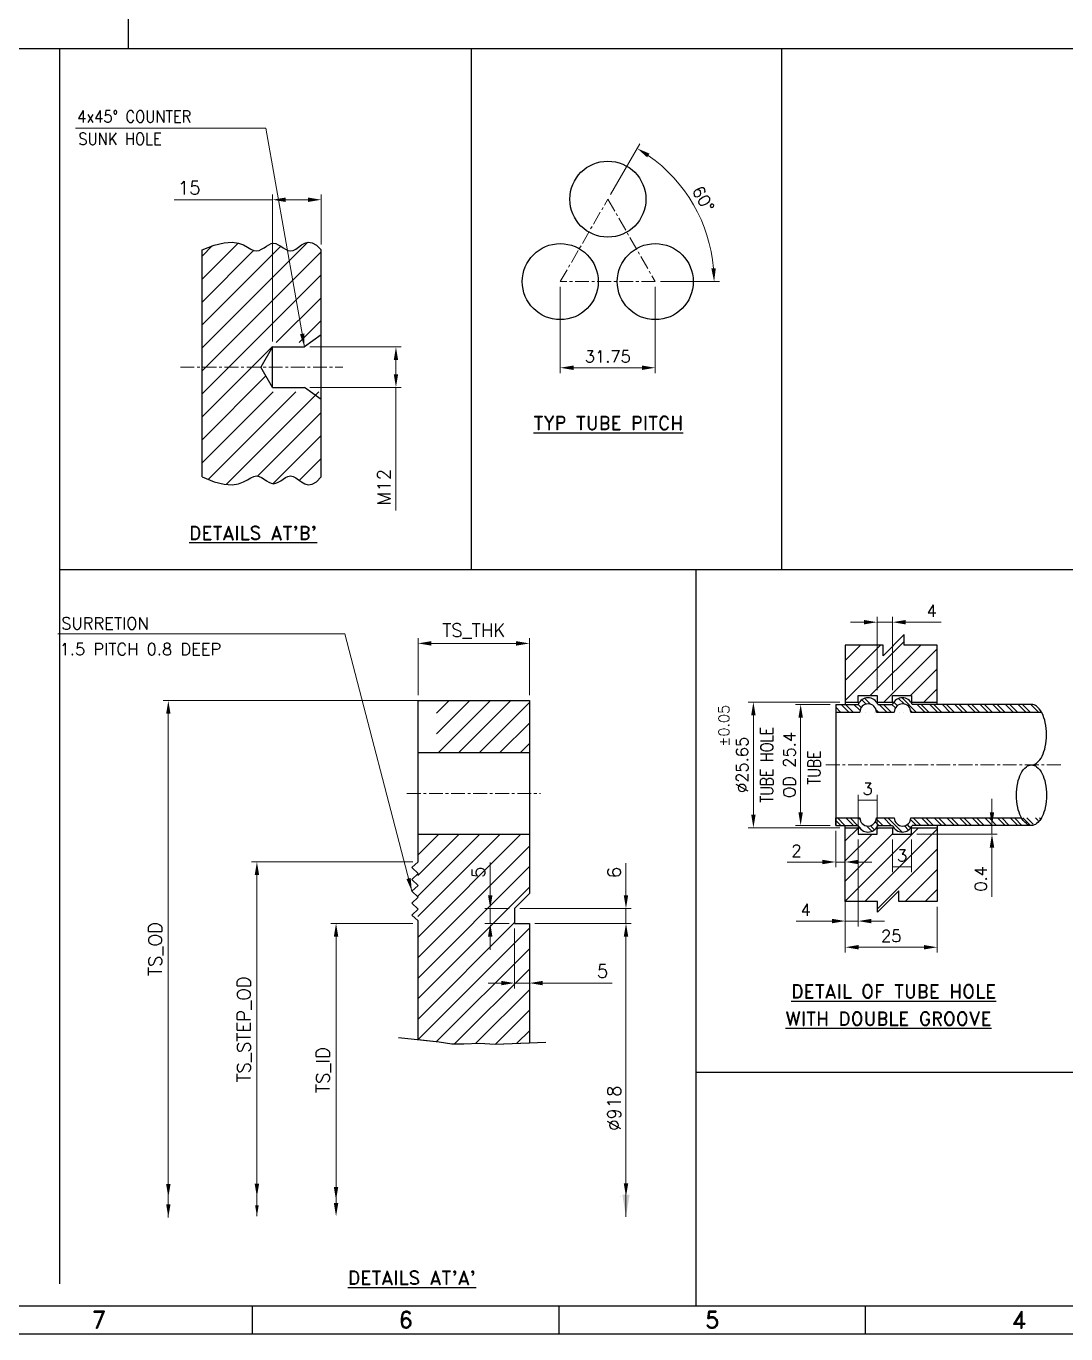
# Model space of a CAD drawing. Header units: millimetres. Extents: x 115352 to 122478, y -90909 to -85870.
# Drawn here: x 117805 to 120157, y -90909 to -87951 of the extents above; entities that cross this region are included whole.
import ezdxf
from ezdxf.enums import TextEntityAlignment as Align

# ---------------------------------------------------------------- set-up
doc = ezdxf.new("R2010")
doc.units = ezdxf.units.MM
doc.header["$LTSCALE"] = 25
doc.header["$MEASUREMENT"] = 0
doc.linetypes.add('CENTER', pattern=[2, 1.25, -0.25, 0.25, -0.25])
doc.linetypes.add('HIDDEN', pattern=[0.375, 0.25, -0.125])
doc.layers.get('0').update_dxf_attribs({"color": 5, "linetype": 'CONTINUOUS'})
doc.layers.get('DEFPOINTS').update_dxf_attribs({"linetype": 'CONTINUOUS'})
for name, color, linetype in [('BOD', 7, 'CONTINUOUS'), ('DIM', 5, 'CONTINUOUS'), ('Hid', 4, 'HIDDEN'), ('TEXT', 5, 'CONTINUOUS'), ('TXT', 5, 'CONTINUOUS')]:
    doc.layers.add(name, color=color, linetype=linetype)
doc.layers.add('CEN', color=1, linetype='CENTER', lineweight=5)
doc.styles.add('BEV0', font='verdana_0.ttf', dxfattribs={"height": 4})
doc.styles.add('BEV00', font='romans.shx')
doc.styles.add('NORMAL', font='ROMANS.SHX', dxfattribs={"width": 0.8})
doc.styles.add('ROMAND', font='romand.shx')
doc.styles.add('ROMANS', font='romans.shx')
doc.dimstyles.new('SVP', dxfattribs={"dimscale": 20, "dimtxt": 2.5, "dimasz": 2.5, "dimexe": 1, "dimexo": 1, "dimgap": 1, "dimtad": 1, "dimdec": 0, "dimzin": 0, "dimdsep": 46, "dimtxsty": 'ROMANS', "dimcen": 1, "dimclrd": 6, "dimclre": 6, "dimclrt": 5, "dimadec": 0, "dimazin": 0, "dimtfac": 1, "dimtdec": 0, "dimtmove": 0, "dimatfit": 3, "dimfxl": 1, "dimtolj": 1, "dimtzin": 0, "dimlwd": 0, "dimlwe": 0, "dimarcsym": 0})

# ---------------------------------------------------------------- blocks, each defined once
blk = doc.blocks.new('A2')
at = {"linetype": 'Continuous'}
blk.add_lwpolyline([(1664.29, 366.2), (1664.29, 775.57), (1096.85, 775.57), (1096.85, 366.2)], close=True, dxfattribs=at)
at = {"layer": 'BOD', "linetype": 'Continuous'}
for p, q in [((1322.76, 360.88), (1322.76, 366.2)), ((1380.57, 360.88), (1380.57, 366.2)), ((1380.57, 360.88), (1380.57, 366.2)), ((1438.37, 360.88), (1438.37, 366.2))]:
    blk.add_line(p, q, dxfattribs=at)
at = {"layer": 'BOD', "color": 1, "linetype": 'Continuous'}
blk.add_lwpolyline([(1669.6, 780.88), (1075.6, 780.88), (1075.6, 360.88), (1669.6, 360.88)], close=True, dxfattribs=at)
at = {"layer": 'Hid', "color": 5, "style": 'BEV0'}
for tag, p in [('TITLE', (1586.05, 410.34)), ('CUSTOMER', (1586.05, 403.78)), ('PROJECTNO', (1586.05, 397.21))]:
    blk.add_attdef(tag, text='', height=2.92, dxfattribs=at).set_placement(p, align=Align.MIDDLE_LEFT)
at = {"layer": 'Hid', "color": 0, "style": 'BEV00'}
for tag, p in [('DRAWN', (1548.99, 391.15)), ('CHECKED', (1548.99, 385.61)), ('APPROVED', (1548.99, 380.06)), ('DATE', (1548.99, 374.51)), ('SCALE', (1548.99, 368.97))]:
    blk.add_attdef(tag, text='', height=1.82, dxfattribs=at).set_placement(p, align=Align.MIDDLE_LEFT)
at = {"layer": 'Hid', "color": 1, "style": 'BEV0'}
blk.add_attdef('DWG', text='', height=2.92, dxfattribs=at).set_placement((1593.5, 370.13), align=Align.MIDDLE_LEFT)
blk.add_attdef('0', text='', height=2.92, dxfattribs=at).set_placement((1650.42, 370.13), align=Align.MIDDLE_CENTER)
at = {"layer": 'TEXT', "color": 7, "linetype": 'Continuous', "style": 'ROMAND'}
for s, p in [('7', (1293.86, 363.54)), ('6', (1351.66, 363.54)), ('5', (1409.47, 363.54)), ('4', (1467.28, 363.54))]:
    blk.add_text(s, height=3.19, dxfattribs=at).set_placement(p, align=Align.MIDDLE)
blk = doc.blocks.new('*D377')
at = {"layer": 'DEFPOINTS', "color": 0}
for p in [(118362.1, -88343.2), (118472.3, -88456.8), (118362.1, -88676.1)]:
    blk.add_point(p, dxfattribs=at)
at = {"layer": 'DIM', "color": 6, "lineweight": 0}
for p, q in [((118362.1, -88664.1), (118362.1, -88331.2)), ((118472.3, -88444.8), (118472.3, -88331.2)), ((118362.1, -88343.2), (118139.7, -88343.2)), ((118442.3, -88343.2), (118392.1, -88343.2))]:
    blk.add_line(p, q, dxfattribs=at)
at = {"layer": 'DIM', "color": 6}
for points in [[(118392.1, -88338.2), (118392.1, -88348.2), (118362.1, -88343.2)], [(118442.3, -88348.2), (118442.3, -88338.2), (118472.3, -88343.2)]]:
    blk.add_solid(points, dxfattribs=at)
at = {"layer": 'DIM', "color": 5, "insert": (118173.8, -88316.2), "char_height": 30, "attachment_point": 5, "style": 'ROMANS'}
blk.add_mtext('\\A1;15', dxfattribs=at)
blk = doc.blocks.new('*D378')
at = {"layer": 'DEFPOINTS', "color": 0}
for p in [(118434.4, -88676.1), (118641.4, -88676.1), (118434.4, -88767.9)]:
    blk.add_point(p, dxfattribs=at)
at = {"layer": 'DIM', "color": 6, "lineweight": 0}
for p, q in [((118446.4, -88676.1), (118653.4, -88676.1)), ((118641.4, -88737.9), (118641.4, -88706.1)), ((118446.4, -88767.9), (118653.4, -88767.9)), ((118641.4, -88767.9), (118641.4, -89046))]:
    blk.add_line(p, q, dxfattribs=at)
at = {"layer": 'DIM', "color": 6}
for points in [[(118646.4, -88706.1), (118636.4, -88706.1), (118641.4, -88676.1)], [(118636.4, -88737.9), (118646.4, -88737.9), (118641.4, -88767.9)]]:
    blk.add_solid(points, dxfattribs=at)
at = {"layer": 'DIM', "color": 5, "insert": (118614.4, -88993.3), "char_height": 30, "attachment_point": 5, "rotation": 90, "style": 'ROMANS'}
blk.add_mtext('\\A1;M12', dxfattribs=at)
blk = doc.blocks.new('*D379')
at = {"color": 6, "linetype": 'ByBlock', "lineweight": 0}
for p, q in [((119013.2, -88540.5), (119013.2, -88735.3)), ((119228.1, -88540.5), (119228.1, -88735.3)), ((119043.2, -88723.3), (119198.1, -88723.3))]:
    blk.add_line(p, q, dxfattribs=at)
at = {"color": 6}
for points in [[(119043.2, -88718.3), (119043.2, -88728.3), (119013.2, -88723.3)], [(119198.1, -88728.3), (119198.1, -88718.3), (119228.1, -88723.3)]]:
    blk.add_solid(points, dxfattribs=at)
at = {"layer": 'DEFPOINTS', "color": 0}
for p in [(119013.2, -88528.5), (119228.1, -88528.5), (119228.1, -88723.3)]:
    blk.add_point(p, dxfattribs=at)
at = {"color": 5, "insert": (119120.7, -88697.8), "char_height": 27, "attachment_point": 5, "style": 'ROMANS'}
blk.add_mtext('\\A1;31.75', dxfattribs=at)
blk = doc.blocks.new('*D380')
at = {"color": 6, "linetype": 'ByBlock', "lineweight": 0}
for p, q in [((119126.8, -88331.5), (119193, -88216.6)), ((119240.1, -88528.5), (119373.2, -88528.5))]:
    blk.add_line(p, q, dxfattribs=at)
blk.add_arc((119013.2, -88528.5), 347.9, 4.9418, 55.1021, dxfattribs=at)
at = {"color": 6}
for points in [[(119215, -88238.9), (119209.6, -88247.3), (119187, -88227)], [(119354.9, -88498.7), (119364.9, -88498.3), (119361.2, -88528.5)]]:
    blk.add_solid(points, dxfattribs=at)
at = {"layer": 'DEFPOINTS', "color": 0}
for p in [(119120.8, -88341.9), (119340.1, -88409.4), (119013.2, -88528.5), (119013.2, -88528.5), (119228.1, -88528.5)]:
    blk.add_point(p, dxfattribs=at)
at = {"color": 5, "insert": (119336.6, -88341.6), "char_height": 27, "attachment_point": 5, "rotation": 300.0219, "style": 'ROMANS'}
blk.add_mtext('\\A1;60%%d', dxfattribs=at)
blk = doc.blocks.new('*D381')
at = {"layer": 'DEFPOINTS', "color": 0}
for p in [(118733.3, -89476.2), (118126.5, -90600), (118126.5, -90600)]:
    blk.add_point(p, dxfattribs=at)
at = {"layer": 'DIM', "color": 6, "lineweight": 0}
for p, q in [((118721.3, -89476.2), (118114.5, -89476.2)), ((118126.5, -89506.2), (118126.5, -90570))]:
    blk.add_line(p, q, dxfattribs=at)
at = {"layer": 'DIM', "color": 6}
for points in [[(118131.5, -89506.2), (118121.5, -89506.2), (118126.5, -89476.2)], [(118121.5, -90570), (118131.5, -90570), (118126.5, -90600)]]:
    blk.add_solid(points, dxfattribs=at)
at = {"layer": 'DIM', "color": 5, "insert": (118098.1, -90038.1), "char_height": 30, "attachment_point": 5, "rotation": 90, "style": 'ROMANS'}
blk.add_mtext('\\A1;TS_OD', dxfattribs=at)
blk = doc.blocks.new('*D382')
at = {"layer": 'DEFPOINTS', "color": 0}
for p in [(118326.9, -89840.8), (118691.3, -89840.8), (118326.9, -90599.2)]:
    blk.add_point(p, dxfattribs=at)
at = {"layer": 'DIM', "color": 6, "lineweight": 0}
for p, q in [((118679.3, -89840.8), (118314.9, -89840.8)), ((118326.9, -90569.2), (118326.9, -89870.8))]:
    blk.add_line(p, q, dxfattribs=at)
at = {"layer": 'DIM', "color": 6}
for points in [[(118331.9, -89870.8), (118321.9, -89870.8), (118326.9, -89840.8)], [(118321.9, -90569.2), (118331.9, -90569.2), (118326.9, -90599.2)]]:
    blk.add_solid(points, dxfattribs=at)
at = {"layer": 'DIM', "color": 5, "insert": (118298.5, -90220), "char_height": 30, "attachment_point": 5, "rotation": 90, "style": 'ROMANS'}
blk.add_mtext('\\A1;TS_STEP_OD', dxfattribs=at)
blk = doc.blocks.new('*D383')
at = {"layer": 'DEFPOINTS', "color": 0}
for p in [(118943.3, -89980.2), (119161.8, -89980.2), (119161.8, -90598.2)]:
    blk.add_point(p, dxfattribs=at)
at = {"layer": 'DIM', "color": 6, "lineweight": 0}
for p, q in [((118955.3, -89980.2), (119173.8, -89980.2)), ((119161.8, -90568.2), (119161.8, -90010.2)), ((119149.8, -90598.2), (119149.8, -90598.2))]:
    blk.add_line(p, q, dxfattribs=at)
at = {"layer": 'DIM', "color": 6}
for points in [[(119166.8, -90010.2), (119156.8, -90010.2), (119161.8, -89980.2)], [(119156.8, -90568.2), (119166.8, -90568.2), (119161.8, -90598.2)]]:
    blk.add_solid(points, dxfattribs=at)
at = {"layer": 'DIM', "color": 5, "insert": (119134.8, -90398.4), "char_height": 30, "attachment_point": 5, "rotation": 90, "style": 'ROMANS'}
blk.add_mtext('\\A1;%%C918', dxfattribs=at)
blk = doc.blocks.new('*D384')
at = {"layer": 'DEFPOINTS', "color": 0}
for p in [(118854.7, -89946.6), (118909.7, -89946.6), (118909.7, -89980.2)]:
    blk.add_point(p, dxfattribs=at)
at = {"layer": 'DIM', "color": 6, "lineweight": 0}
for p, q in [((118854.7, -89916.6), (118854.7, -89842.6)), ((118897.7, -89946.6), (118842.7, -89946.6)), ((118854.7, -89980.2), (118854.7, -89946.6)), ((118897.7, -89980.2), (118842.7, -89980.2)), ((118854.7, -90010.2), (118854.7, -90040.2))]:
    blk.add_line(p, q, dxfattribs=at)
at = {"layer": 'DIM', "color": 6}
for points in [[(118849.7, -89916.6), (118859.7, -89916.6), (118854.7, -89946.6)], [(118859.7, -90010.2), (118849.7, -90010.2), (118854.7, -89980.2)]]:
    blk.add_solid(points, dxfattribs=at)
at = {"layer": 'DIM', "color": 5, "insert": (118827.7, -89864.6), "char_height": 30, "attachment_point": 5, "rotation": 90, "style": 'ROMANS'}
blk.add_mtext('\\A1;5', dxfattribs=at)
blk = doc.blocks.new('*D385')
at = {"layer": 'DEFPOINTS', "color": 0}
for p in [(118909.7, -89980.2), (118943.3, -90057.4), (118943.3, -90115.3)]:
    blk.add_point(p, dxfattribs=at)
at = {"layer": 'DIM', "color": 6, "lineweight": 0}
for p, q in [((118909.7, -89992.2), (118909.7, -90127.3)), ((118943.3, -90069.4), (118943.3, -90127.3)), ((118879.7, -90115.3), (118849.7, -90115.3)), ((118909.7, -90115.3), (118943.3, -90115.3)), ((118973.3, -90115.3), (119130.8, -90115.3))]:
    blk.add_line(p, q, dxfattribs=at)
at = {"layer": 'DIM', "color": 6}
for points in [[(118879.7, -90120.3), (118879.7, -90110.3), (118909.7, -90115.3)], [(118973.3, -90110.3), (118973.3, -90120.3), (118943.3, -90115.3)]]:
    blk.add_solid(points, dxfattribs=at)
at = {"layer": 'DIM', "color": 5, "insert": (119108.8, -90088.3), "char_height": 30, "attachment_point": 5, "style": 'ROMANS'}
blk.add_mtext('\\A1;5', dxfattribs=at)
blk = doc.blocks.new('*D386')
at = {"layer": 'DEFPOINTS', "color": 0}
for p in [(118505.9, -89980.2), (118691.3, -89980.2), (118505.9, -90643.1)]:
    blk.add_point(p, dxfattribs=at)
at = {"layer": 'DIM', "color": 6, "lineweight": 0}
for p, q in [((118679.3, -89980.2), (118493.9, -89980.2)), ((118505.9, -90613.1), (118505.9, -90010.2))]:
    blk.add_line(p, q, dxfattribs=at)
at = {"layer": 'DIM', "color": 6}
for points in [[(118510.9, -90010.2), (118500.9, -90010.2), (118505.9, -89980.2)], [(118500.9, -90613.1), (118510.9, -90613.1), (118505.9, -90643.1)]]:
    blk.add_solid(points, dxfattribs=at)
at = {"layer": 'DIM', "color": 5, "insert": (118477.5, -90311.7), "char_height": 30, "attachment_point": 5, "rotation": 90, "style": 'ROMANS'}
blk.add_mtext('\\A1;TS_ID', dxfattribs=at)
blk = doc.blocks.new('*D387')
at = {"layer": 'DEFPOINTS', "color": 0}
for p in [(118691.3, -89346.9), (118691.3, -89476.2), (118943.3, -89476.2)]:
    blk.add_point(p, dxfattribs=at)
at = {"layer": 'DIM', "color": 6, "lineweight": 0}
for p, q in [((118691.3, -89464.2), (118691.3, -89334.9)), ((118943.3, -89464.2), (118943.3, -89334.9)), ((118913.3, -89346.9), (118721.3, -89346.9))]:
    blk.add_line(p, q, dxfattribs=at)
at = {"layer": 'DIM', "color": 6}
for points in [[(118721.3, -89341.9), (118721.3, -89351.9), (118691.3, -89346.9)], [(118913.3, -89351.9), (118913.3, -89341.9), (118943.3, -89346.9)]]:
    blk.add_solid(points, dxfattribs=at)
at = {"layer": 'DIM', "color": 5, "insert": (118817.3, -89318.5), "char_height": 30, "attachment_point": 5, "style": 'ROMANS'}
blk.add_mtext('\\A1;TS_THK', dxfattribs=at)
blk = doc.blocks.new('*D388')
at = {"layer": 'DEFPOINTS', "color": 0}
for p in [(118909.7, -89946.6), (119161.8, -89946.6), (118943.3, -89980.2)]:
    blk.add_point(p, dxfattribs=at)
at = {"layer": 'DIM', "color": 6, "lineweight": 0}
for p, q in [((119161.8, -89916.6), (119161.8, -89844.1)), ((118921.7, -89946.6), (119173.8, -89946.6)), ((119161.8, -89980.2), (119161.8, -89946.6)), ((118955.3, -89980.2), (119173.8, -89980.2)), ((119161.8, -90010.2), (119161.8, -90040.2))]:
    blk.add_line(p, q, dxfattribs=at)
at = {"layer": 'DIM', "color": 6}
for points in [[(119156.8, -89916.6), (119166.8, -89916.6), (119161.8, -89946.6)], [(119166.8, -90010.2), (119156.8, -90010.2), (119161.8, -89980.2)]]:
    blk.add_solid(points, dxfattribs=at)
at = {"layer": 'DIM', "color": 5, "insert": (119134.8, -89865.3), "char_height": 30, "attachment_point": 5, "rotation": 90, "style": 'ROMANS'}
blk.add_mtext('\\A1;6', dxfattribs=at)
blk = doc.blocks.new('*D409')
at = {"color": 6, "linetype": 'ByBlock', "lineweight": 0}
for p, q in [((119645.8, -89479.5), (119438, -89479.5)), ((119450, -89509.5), (119450, -89734.1)), ((119645.8, -89764.1), (119438, -89764.1))]:
    blk.add_line(p, q, dxfattribs=at)
at = {"color": 6}
for points in [[(119455, -89509.5), (119445, -89509.5), (119450, -89479.5)], [(119445, -89734.1), (119455, -89734.1), (119450, -89764.1)]]:
    blk.add_solid(points, dxfattribs=at)
at = {"layer": 'DEFPOINTS', "color": 0}
for p in [(119657.8, -89479.5), (119450, -89764.1), (119657.8, -89764.1)]:
    blk.add_point(p, dxfattribs=at)
at = {"color": 5, "insert": (119424.5, -89621.8), "char_height": 27, "attachment_point": 5, "rotation": 90, "style": 'ROMANS'}
blk.add_mtext('\\A1;%%C25.65', dxfattribs=at)
blk = doc.blocks.new('*D410')
at = {"color": 6, "linetype": 'ByBlock', "lineweight": 0}
for p, q in [((119623.7, -89484.8), (119544.9, -89484.8)), ((119556.9, -89514.8), (119556.9, -89728.7)), ((119623.7, -89758.7), (119544.9, -89758.7))]:
    blk.add_line(p, q, dxfattribs=at)
at = {"color": 6}
for points in [[(119561.9, -89514.8), (119551.9, -89514.8), (119556.9, -89484.8)], [(119551.9, -89728.7), (119561.9, -89728.7), (119556.9, -89758.7)]]:
    blk.add_solid(points, dxfattribs=at)
at = {"layer": 'DEFPOINTS', "color": 0}
for p in [(119635.7, -89484.8), (119556.9, -89758.7), (119635.7, -89758.7)]:
    blk.add_point(p, dxfattribs=at)
at = {"color": 5, "insert": (119531.4, -89621.8), "char_height": 27, "attachment_point": 5, "rotation": 90, "style": 'ROMANS'}
blk.add_mtext('\\A1;OD 25.4', dxfattribs=at)
blk = doc.blocks.new('*D411')
at = {"color": 6, "linetype": 'ByBlock', "lineweight": 0}
for p, q in [((119686.9, -89790.6), (119686.9, -89987)), ((119657.8, -89840.3), (119657.8, -89987)), ((119627.8, -89975), (119546.6, -89975)), ((119686.9, -89975), (119657.8, -89975)), ((119716.9, -89975), (119746.9, -89975))]:
    blk.add_line(p, q, dxfattribs=at)
at = {"color": 6}
for points in [[(119627.8, -89980), (119627.8, -89970), (119657.8, -89975)], [(119716.9, -89970), (119716.9, -89980), (119686.9, -89975)]]:
    blk.add_solid(points, dxfattribs=at)
at = {"layer": 'DEFPOINTS', "color": 0}
for p in [(119686.9, -89778.6), (119657.8, -89828.3), (119657.8, -89975)]:
    blk.add_point(p, dxfattribs=at)
at = {"color": 5, "insert": (119568.2, -89949.5), "char_height": 27, "attachment_point": 5, "style": 'ROMANS'}
blk.add_mtext('\\A1;4', dxfattribs=at)
blk = doc.blocks.new('*D412')
at = {"color": 6, "linetype": 'ByBlock', "lineweight": 0}
for p, q in [((119657.8, -89942.7), (119657.8, -90046.2)), ((119865.8, -89942.7), (119865.8, -90046.2)), ((119687.8, -90034.2), (119835.8, -90034.2))]:
    blk.add_line(p, q, dxfattribs=at)
at = {"color": 6}
for points in [[(119687.8, -90029.2), (119687.8, -90039.2), (119657.8, -90034.2)], [(119835.8, -90039.2), (119835.8, -90029.2), (119865.8, -90034.2)]]:
    blk.add_solid(points, dxfattribs=at)
at = {"layer": 'DEFPOINTS', "color": 0}
for p in [(119657.8, -89930.7), (119865.8, -89930.7), (119865.8, -90034.2)]:
    blk.add_point(p, dxfattribs=at)
at = {"color": 5, "insert": (119761.8, -90008.7), "char_height": 27, "attachment_point": 5, "style": 'ROMANS'}
blk.add_mtext('\\A1;25', dxfattribs=at)
blk = doc.blocks.new('*D413')
at = {"color": 6, "linetype": 'ByBlock', "lineweight": 0}
for p, q in [((119636.3, -89770.7), (119636.3, -89853.4)), ((119606.3, -89841.4), (119526.4, -89841.4)), ((119657.8, -89841.4), (119636.3, -89841.4)), ((119657.8, -89814.1), (119657.8, -89853.4)), ((119687.8, -89841.4), (119717.8, -89841.4))]:
    blk.add_line(p, q, dxfattribs=at)
at = {"color": 6}
for points in [[(119606.3, -89846.4), (119606.3, -89836.4), (119636.3, -89841.4)], [(119687.8, -89836.4), (119687.8, -89846.4), (119657.8, -89841.4)]]:
    blk.add_solid(points, dxfattribs=at)
at = {"layer": 'DEFPOINTS', "color": 0}
for p in [(119636.3, -89758.7), (119657.8, -89802.1), (119636.3, -89841.4)]:
    blk.add_point(p, dxfattribs=at)
at = {"color": 5, "insert": (119547.4, -89815.9), "char_height": 27, "attachment_point": 5, "style": 'ROMANS'}
blk.add_mtext('\\A1;2', dxfattribs=at)
blk = doc.blocks.new('*D414')
at = {"color": 6, "linetype": 'ByBlock', "lineweight": 0}
for p, q in [((119764.8, -89790.6), (119764.8, -89864.3)), ((119808, -89790.6), (119808, -89864.3)), ((119808, -89852.3), (119764.8, -89852.3))]:
    blk.add_line(p, q, dxfattribs=at)
at = {"layer": 'DEFPOINTS', "color": 0}
for p in [(119764.8, -89778.6), (119808, -89778.6), (119764.8, -89852.3)]:
    blk.add_point(p, dxfattribs=at)
at = {"color": 5, "insert": (119786.4, -89826.8), "char_height": 27, "attachment_point": 5, "style": 'ROMANS'}
blk.add_mtext('\\A1;3', dxfattribs=at)
blk = doc.blocks.new('*D415')
at = {"color": 6, "linetype": 'ByBlock', "lineweight": 0}
for p, q in [((119686.9, -89766.6), (119686.9, -89689.5)), ((119730, -89766.6), (119730, -89689.5)), ((119730, -89701.5), (119686.9, -89701.5))]:
    blk.add_line(p, q, dxfattribs=at)
at = {"layer": 'DEFPOINTS', "color": 0}
for p in [(119686.9, -89701.5), (119686.9, -89778.6), (119730, -89778.6)]:
    blk.add_point(p, dxfattribs=at)
at = {"color": 5, "insert": (119708.4, -89676), "char_height": 27, "attachment_point": 5, "style": 'ROMANS'}
blk.add_mtext('\\A1;3', dxfattribs=at)
blk = doc.blocks.new('*D416')
at = {"color": 6, "linetype": 'ByBlock', "lineweight": 0}
for p, q in [((119700, -89298.9), (119670, -89298.9)), ((119730, -89452.9), (119730, -89286.9)), ((119730, -89298.9), (119764.8, -89298.9)), ((119764.8, -89452.9), (119764.8, -89286.9)), ((119794.8, -89298.9), (119874.9, -89298.9))]:
    blk.add_line(p, q, dxfattribs=at)
at = {"color": 6}
for points in [[(119700, -89303.9), (119700, -89293.9), (119730, -89298.9)], [(119794.8, -89293.9), (119794.8, -89303.9), (119764.8, -89298.9)]]:
    blk.add_solid(points, dxfattribs=at)
at = {"layer": 'DEFPOINTS', "color": 0}
for p in [(119764.8, -89298.9), (119730, -89464.9), (119764.8, -89464.9)]:
    blk.add_point(p, dxfattribs=at)
at = {"color": 5, "insert": (119853.3, -89273.4), "char_height": 27, "attachment_point": 5, "style": 'ROMANS'}
blk.add_mtext('\\A1;4', dxfattribs=at)
blk = doc.blocks.new('*D417')
at = {"color": 6, "linetype": 'ByBlock', "lineweight": 0}
for p, q in [((119989.7, -89728.7), (119989.7, -89698.7)), ((119820, -89778.6), (120001.7, -89778.6)), ((120024.2, -89758.7), (119977.7, -89758.7)), ((119989.7, -89758.7), (119989.7, -89778.6)), ((119989.7, -89808.6), (119989.7, -89920.5))]:
    blk.add_line(p, q, dxfattribs=at)
at = {"color": 6}
for points in [[(119984.7, -89728.7), (119994.7, -89728.7), (119989.7, -89758.7)], [(119994.7, -89808.6), (119984.7, -89808.6), (119989.7, -89778.6)]]:
    blk.add_solid(points, dxfattribs=at)
at = {"layer": 'DEFPOINTS', "color": 0}
for p in [(119808, -89778.6), (119989.7, -89778.6), (120036.2, -89758.7)]:
    blk.add_point(p, dxfattribs=at)
at = {"color": 5, "insert": (119964.2, -89879.6), "char_height": 27, "attachment_point": 5, "rotation": 90, "style": 'ROMANS'}
blk.add_mtext('\\A1;0.4', dxfattribs=at)

msp = doc.modelspace()

# ---------------------------------------------------------------- hatches: boundary and pattern name
h = msp.add_hatch()
h.set_pattern_fill('ANSI31', color=8, scale=293.772219, angle=360, style=0)
h.set_pattern_definition([(45, (115606.278, -90444.106), (-25.96604, 25.96604), [])])
h.paths.add_polyline_path([(118472.3, -88777.6), (118362.1, -88777.6), (118362.1, -88767.9), (118335.6, -88722), (118202.8, -88722), (118202.8, -88970.4), (118230.4, -88981.3), (118252.9, -88986.7), (118270.9, -88987.8), (118285.3, -88985.7), (118296.7, -88981.7), (118305.8, -88976.8), (118313.2, -88972.2), (118319.7, -88969), (118325.9, -88968.1), (118331.8, -88969.3), (118337.6, -88971.8), (118343.2, -88975.2), (118348.7, -88978.9), (118354, -88982.2), (118359.4, -88984.6), (118364.7, -88985.6), (118370, -88984.6), (118375.3, -88982.2), (118380.7, -88978.9), (118386.1, -88975.2), (118391.6, -88971.8), (118397.2, -88969.3), (118402.9, -88968.1), (118408.7, -88969), (118414.7, -88972.2), (118421, -88976.8), (118427.7, -88981.7), (118435, -88985.7), (118442.9, -88987.8), (118451.7, -88986.7), (118461.5, -88981.3), (118472.3, -88970.4)])
h.paths.add_polyline_path([(118472.3, -88456.8), (118461.5, -88445.9), (118451.7, -88440.5), (118442.9, -88439.4), (118435, -88441.4), (118427.7, -88445.4), (118421, -88450.4), (118414.7, -88455), (118408.7, -88458.1), (118402.9, -88459), (118397.2, -88457.9), (118391.6, -88455.3), (118386.1, -88451.9), (118380.7, -88448.3), (118375.3, -88444.9), (118370, -88442.5), (118364.7, -88441.6), (118359.4, -88442.5), (118354, -88444.9), (118348.7, -88448.3), (118343.2, -88451.9), (118337.6, -88455.3), (118331.8, -88457.9), (118325.9, -88459), (118319.7, -88458.1), (118313.2, -88455), (118305.8, -88450.4), (118296.7, -88445.4), (118285.3, -88441.4), (118270.9, -88439.4), (118252.9, -88440.5), (118230.4, -88445.9), (118202.8, -88456.8), (118202.8, -88722), (118335.6, -88722), (118362.1, -88676.1), (118362.1, -88666.4), (118472.3, -88666.4)])
h = msp.add_hatch()
h.set_pattern_fill('ANSI31', color=8, scale=256.731429, style=0)
h.set_pattern_definition([(45, (76431.873, -89450.87), (-22.692067, 22.692067), [])])
h.paths.add_polyline_path([(119646.2, -89789.1), (119698.6, -89789.1), (119698.6, -89856.5), (119646.2, -89856.5)], flags=9)
h.paths.add_polyline_path([(119760.2, -89789.1), (119812.6, -89789.1), (119812.6, -89856.5), (119760.2, -89856.5)], flags=24)
h.paths.add_polyline_path([(119681, -89789.1), (119733.5, -89789.1), (119733.5, -89856.5), (119681, -89856.5)], flags=24)
h.paths.add_polyline_path([(119721.2, -89789.1), (119773.6, -89789.1), (119773.6, -89856.5), (119721.2, -89856.5)], flags=24)
h.paths.add_polyline_path([(119779.1, -89930.7), (119865.8, -89930.7), (119865.8, -89764.1), (119808, -89764.1), (119808, -89778.6), (119764.8, -89778.6), (119764.8, -89764.1), (119730, -89764.1), (119730, -89778.6), (119686.9, -89778.6), (119686.9, -89764.1), (119657.8, -89764.1), (119657.8, -89930.7), (119731.1, -89930.7), (119731.1, -89955), (119779.1, -89906.4)])
h.paths.add_polyline_path([(119743.4, -89350.7), (119657.8, -89350.7), (119657.8, -89479.5), (119686.9, -89479.5), (119686.9, -89464.9), (119730, -89464.9), (119730, -89479.5), (119764.8, -89479.5), (119764.8, -89464.9), (119808, -89464.9), (119808, -89479.5), (119865.8, -89479.5), (119865.8, -89350.7), (119791.4, -89350.7), (119791.4, -89326.4), (119743.4, -89375)])
h = msp.add_hatch()
h.set_pattern_fill('ANSI31', color=8, scale=262.496777, angle=360, style=0)
h.set_pattern_definition([(45, (-18987.455, -56740.024), (-23.201656, 23.201656), [])])
h.paths.add_polyline_path([(118943.3, -89980.2), (118909.7, -89980.2), (118909.7, -89946.6), (118943.3, -89913), (118943.3, -89778.6), (118691.3, -89778.6), (118691.3, -89840.8), (118691.2, -89840.8), (118691.2, -89980.2), (118691.3, -89980.2), (118691.3, -90243.3), (118739.4, -90248.5), (118768.2, -90253.1), (118794.8, -90253), (118830.7, -90251.1), (118865.8, -90253.2), (118943.3, -90250.4)])
h.paths.add_polyline_path([(118943.3, -89476.2), (118733.3, -89476.2), (118733.3, -89593.8), (118943.3, -89593.8)])
h = msp.add_hatch()
h.set_pattern_fill('ANSI32', color=8, scale=53.9136, angle=90, style=0)
h.set_pattern_definition([(135, (113730.068, -97919.38), (-14.296002, -14.296002), []), (135, (113730.068, -97909.85), (-14.296002, -14.296002), [])])
edge = h.paths.add_edge_path()
edge.add_line((119806.1, -89502.1), (120101.6, -89502.1))
edge.add_arc((120059, -89526.7), 49.2, 30.0852, 50.1302)
edge.add_arc((120079.1, -89502.8), 17.9, 50.1302, 90)
edge.add_line((120079.1, -89484.8), (119809.3, -89484.8))
edge.add_arc((119787, -89494.1), 24.1, 22.485, 157.515)
edge.add_line((119764.8, -89484.8), (119731.3, -89484.8))
edge.add_arc((119709.1, -89494.1), 24.1, 22.485, 157.515)
edge.add_line((119686.8, -89484.8), (119636.3, -89484.8))
edge.add_line((119636.3, -89484.8), (119636.3, -89502.1))
edge.add_line((119636.3, -89502.1), (119690.9, -89502.1))
edge.add_arc((119709.5, -89502.2), 18.6, 0.1926, 179.8074, ccw=False)
edge.add_line((119728.1, -89502.1), (119768.8, -89502.1))
edge.add_arc((119787.4, -89502.2), 18.6, 0.1926, 179.8074, ccw=False)
h = msp.add_hatch()
h.set_pattern_fill('ANSI32', color=8, scale=53.9136, angle=90, style=0)
h.set_pattern_definition([(135, (45413.48, -106876.007), (-14.296002, -14.296002), []), (135, (45413.48, -106866.476), (-14.296002, -14.296002), [])])
edge = h.paths.add_edge_path()
edge.add_line((119806.1, -89741.5), (120101.6, -89741.5))
edge.add_arc((120059, -89716.8), 49.2, 309.8698, 329.9148, ccw=False)
edge.add_arc((120079.1, -89740.8), 17.9, 270, 309.8698, ccw=False)
edge.add_line((120079.1, -89758.7), (119809.3, -89758.7))
edge.add_arc((119787, -89749.5), 24.1, 202.485, 337.515, ccw=False)
edge.add_line((119764.8, -89758.7), (119731.3, -89758.7))
edge.add_arc((119709.1, -89749.5), 24.1, 202.485, 337.515, ccw=False)
edge.add_line((119686.8, -89758.7), (119636.3, -89758.7))
edge.add_line((119636.3, -89758.7), (119636.3, -89741.5))
edge.add_line((119636.3, -89741.5), (119690.9, -89741.5))
edge.add_arc((119709.5, -89741.4), 18.6, 180.1926, 359.8074)
edge.add_line((119728.1, -89741.5), (119768.8, -89741.5))
edge.add_arc((119787.4, -89741.4), 18.6, 180.1926, 359.8074)

# ---------------------------------------------------------------- linework, layer by layer
for p, q in [((118035.3, -85934.1), (118035.3, -88000.9)), ((115606.8, -88000.9), (122413.9, -88000.9)), ((117880.7, -88000.9), (117880.7, -90795.7)), ((118811.8, -88000.9), (118811.8, -89180)), ((119513.7, -88000.9), (119513.7, -89180)), ((118202.8, -88970.4), (118202.8, -88456.8)), ((118472.3, -88970.4), (118472.3, -88456.8)), ((118472.3, -88648.6), (118434.4, -88676.1)), ((118362.1, -88676.1), (118335.6, -88722)), ((118362.1, -88676.1), (118434.4, -88676.1)), ((118362.1, -88767.9), (118362.1, -88676.1)), ((118362.1, -88767.9), (118335.6, -88722)), ((118362.1, -88767.9), (118434.4, -88767.9)), ((118472.3, -88795.4), (118434.4, -88767.9)), ((117880.7, -89180), (122413.9, -89180)), ((119320.1, -89180), (119320.1, -90845.1)), ((118691.3, -89840.8), (118691.3, -89476.2)), ((118691.3, -89476.2), (118943.3, -89476.2)), ((118943.3, -89476.2), (118943.3, -89913)), ((119636.3, -89484.8), (119636.3, -89502.1)), ((119636.3, -89484.8), (119686.8, -89484.8)), ((119657.8, -89479.5), (119689.9, -89479.5)), ((119728.2, -89479.5), (119767.9, -89479.5)), ((119731.3, -89484.8), (119764.8, -89484.8)), ((119806.2, -89479.5), (119865.8, -89479.5)), ((119636.3, -89502.1), (119636.3, -89758.7)), ((119636.3, -89502.1), (119690.9, -89502.1)), ((119728.1, -89502.1), (119768.8, -89502.1)), ((118691.3, -89593.8), (118943.3, -89593.8)), ((119636.3, -89758.7), (119636.3, -89741.5)), ((119636.3, -89741.5), (119690.9, -89741.5)), ((119728.1, -89741.5), (119768.8, -89741.5)), ((118691.3, -89778.6), (118943.3, -89778.6)), ((119636.3, -89758.7), (119686.8, -89758.7)), ((119657.8, -89764.1), (119689.9, -89764.1)), ((119728.2, -89764.1), (119767.9, -89764.1)), ((119731.3, -89758.7), (119764.8, -89758.7)), ((119806.2, -89764.1), (119865.8, -89764.1)), ((118691.3, -89840.8), (118677.5, -89854.2)), ((118691.3, -89867.6), (118677.5, -89854.2)), ((118691.3, -89867.6), (118677.5, -89881)), ((118691.3, -89894.3), (118677.5, -89881)), ((118691.3, -89894.3), (118677.5, -89907.7)), ((118691.3, -89921.1), (118677.5, -89907.7)), ((118691.3, -89921.1), (118677.5, -89934.5)), ((118691.3, -89947.9), (118677.5, -89934.5)), ((118691.3, -89947.9), (118677.5, -89961.3)), ((118691.3, -89974.7), (118677.5, -89961.3)), ((118691.3, -90243.3), (118691.3, -89974.7)), ((119320.1, -90316.9), (120794.4, -90316.9))]:
    msp.add_line(p, q)
for points in [[(118202.8, -88456.8), (118230.4, -88445.9), (118252.9, -88440.5), (118270.9, -88439.4), (118285.3, -88441.4), (118296.7, -88445.4), (118305.8, -88450.4), (118313.2, -88455), (118319.7, -88458.1), (118325.9, -88459), (118331.8, -88457.9), (118337.6, -88455.3), (118343.2, -88451.9), (118348.7, -88448.3), (118354, -88444.9), (118359.4, -88442.5), (118364.7, -88441.6), (118370, -88442.5), (118375.3, -88444.9), (118380.7, -88448.3), (118386.1, -88451.9), (118391.6, -88455.3), (118397.2, -88457.9), (118402.9, -88459), (118408.7, -88458.1), (118414.7, -88455), (118421, -88450.4), (118427.7, -88445.4), (118435, -88441.4), (118442.9, -88439.4), (118451.7, -88440.5), (118461.5, -88445.9), (118472.3, -88456.8)], [(118202.8, -88970.4), (118230.4, -88981.3), (118252.9, -88986.7), (118270.9, -88987.8), (118285.3, -88985.7), (118296.7, -88981.7), (118305.8, -88976.8), (118313.2, -88972.2), (118319.7, -88969), (118325.9, -88968.1), (118331.8, -88969.3), (118337.6, -88971.8), (118343.2, -88975.2), (118348.7, -88978.9), (118354, -88982.2), (118359.4, -88984.6), (118364.7, -88985.6), (118370, -88984.6), (118375.3, -88982.2), (118380.7, -88978.9), (118386.1, -88975.2), (118391.6, -88971.8), (118397.2, -88969.3), (118402.9, -88968.1), (118408.7, -88969), (118414.7, -88972.2), (118421, -88976.8), (118427.7, -88981.7), (118435, -88985.7), (118442.9, -88987.8), (118451.7, -88986.7), (118461.5, -88981.3), (118472.3, -88970.4)], [(119865.8, -89484.8), (119865.8, -89350.7), (119791.4, -89350.7), (119791.4, -89326.4), (119743.4, -89375), (119743.4, -89350.7), (119657.8, -89350.7), (119657.8, -89484.8)], [(119686.9, -89479.5), (119686.9, -89464.9), (119730, -89464.9), (119730, -89479.5)], [(119764.8, -89479.5), (119764.8, -89464.9), (119808, -89464.9), (119808, -89479.5)], [(119806.1, -89741.5), (120056.6, -89741.5)], [(119865.8, -89758.7), (119865.8, -89930.7), (119779.1, -89930.7), (119779.1, -89906.4), (119731.1, -89955), (119731.1, -89930.7), (119657.8, -89930.7), (119657.8, -89758.7)], [(119686.9, -89764.1), (119686.9, -89778.6), (119730, -89778.6), (119730, -89764.1)], [(119764.8, -89764.1), (119764.8, -89778.6), (119808, -89778.6), (119808, -89764.1)], [(118943.3, -89913), (118909.7, -89946.6), (118909.7, -89980.2), (118943.3, -89980.2), (118943.3, -90250.4)], [(118943.3, -89980.2), (118943.3, -90250.4)], [(118647.1, -90238.6), (118739.4, -90248.5), (118768.2, -90253.1), (118794.8, -90253), (118830.7, -90251.1), (118865.8, -90253.2), (118980.6, -90249.1)], [(118691.3, -90243.3), (118739.4, -90248.5), (118768.2, -90253.1), (118794.8, -90253), (118830.7, -90251.1), (118865.8, -90253.2), (118943.3, -90250.4)]]:
    msp.add_lwpolyline(points)
for points in [[(119806.1, -89502.1), (120101.6, -89502.1, 0.087687), (120090.6, -89489, 0.175741), (120079.1, -89484.8), (119809.3, -89484.8)], [(120079.1, -89621.8, 0.175741), (120090.6, -89617.6, 0.104011), (120103.1, -89601.7, 0.064535), (120110.2, -89581, 0.050693), (120113, -89553.3, 0.050693), (120110.2, -89525.6, 0.064535), (120103.1, -89504.9, 0.016177), (120101.6, -89502.1, 0.175741)], [(120101.6, -89741.5), (120101.6, -89741.5, -0.087687), (120090.6, -89754.6, -0.175741), (120079.1, -89758.7), (119809.3, -89758.7)]]:
    msp.add_lwpolyline(points, format="xyb")
msp.add_lwpolyline([(120079.1, -89621.8, -0.175741), (120090.6, -89625.9, -0.104011), (120103.1, -89641.8, -0.064535), (120110.2, -89662.6, -0.050693), (120113, -89690.3, -0.050693), (120110.2, -89718, -0.064535), (120103.1, -89738.7, -0.104011), (120090.6, -89754.6, -0.175741), (120079.1, -89758.7, -0.175741), (120067.6, -89754.6, -0.104011), (120055.1, -89738.7, -0.064535), (120047.9, -89718, -0.050693), (120045.1, -89690.3, -0.050693), (120047.9, -89662.6, -0.064535), (120055.1, -89641.8, -0.104011), (120067.6, -89625.9, -0.175741)], format="xyb", close=True)
for centre in [(119120.8, -88341.9), (119013.2, -88528.5), (119228.1, -88528.5)]:
    msp.add_circle(centre, 86)
for centre, radius, start, end in [((119709.1, -89494.1), 24.1, 22.485, 157.515), ((119709.5, -89502.2), 18.6, 0.1926, 179.8074), ((119787, -89494.1), 24.1, 22.485, 157.515), ((119787.4, -89502.2), 18.6, 0.1926, 179.8074), ((119709.5, -89741.4), 18.6, 180.1926, 359.8074), ((119787.4, -89741.4), 18.6, 180.1926, 359.8074), ((119709.1, -89749.5), 24.1, 202.485, 337.515), ((119787, -89749.5), 24.1, 202.485, 337.515)]:
    msp.add_arc(centre, radius, start, end)
at = {"layer": 'CEN'}
for p, q in [((119013.2, -88528.5), (119120.8, -88341.9)), ((119120.8, -88341.9), (119228.1, -88528.5)), ((119228.1, -88528.5), (119013.2, -88528.5)), ((118153.9, -88722), (118521.3, -88722)), ((119614.1, -89621.8), (120145.3, -89621.8)), ((118666.2, -89686.2), (118968.4, -89686.2))]:
    msp.add_line(p, q, dxfattribs=at)

# ---------------------------------------------------------------- block references
at = {"xscale": 11.99628779412924, "yscale": 11.99628779412924, "zscale": 11.99628779412924}
msp.add_blockref('A2', (102448.7, -95238.1), dxfattribs=at)

# ---------------------------------------------------------------- texts
at = {"style": 'NORMAL', "width": 0.8}
msp.add_text('TUBE', height=28.75, rotation=90, dxfattribs=at).set_placement((119587.3, -89627.8), align=Align.MIDDLE)
at = {"layer": 'DIM', "color": 5, "lineweight": 5, "style": 'NORMAL', "width": 0.8}
msp.add_text('TUBE HOLE', height=28.75, rotation=90, dxfattribs=at).set_placement((119480.4, -89621.5), align=Align.MIDDLE)
at = {"layer": 'TEXT', "color": 5, "style": 'ROMANS', "width": 0.9}
for s, p in [('4x45%%D COUNTER', (117920.2, -88168.6)), ('SUNK HOLE', (117923, -88219.1))]:
    msp.add_text(s, height=27, dxfattribs=at).set_placement(p)
at = {"layer": 'TEXT', "style": 'ROMAND'}
for s, p in [('%%UTYP TUBE PITCH', (119121.9, -88864)), ("%%UDETAILS AT'B'", (118318.1, -89112.4)), ("%%UDETAILS AT'A'", (118677.7, -90797.5))]:
    msp.add_text(s, height=31, dxfattribs=at).set_placement(p, align=Align.CENTER)
at = {"layer": 'TEXT', "color": 5, "lineweight": 5, "style": 'ROMANS'}
msp.add_text('%%P0.05', height=24, rotation=90, dxfattribs=at).set_placement((119383.3, -89533.2), align=Align.MIDDLE)
at = {"layer": 'TEXT', "style": 'ROMAND'}
for s, p in [('%%UDETAIL OF TUBE HOLE', (119535.6, -90149.7)), ('%%UWITH DOUBLE GROOVE', (119522.6, -90211.2))]:
    msp.add_text(s, height=31, dxfattribs=at).set_placement(p)
at = {"layer": 'TXT', "color": 5, "style": 'ROMANS'}
for s, height, p in [('SURRETION', 27, (117884.4, -89315.1)), ('1.5 PITCH 0.8 DEEP', 26.998, (117880.7, -89373.6))]:
    msp.add_text(s, height=height, dxfattribs=at).set_placement(p)

# ---------------------------------------------------------------- dimensions: what is measured, and where the dimension line sits
dim = msp.add_angular_dim_2l(base=(119340.1, -88409.4), line1=((119228.1, -88528.5), (119013.2, -88528.5)), line2=((119013.2, -88528.5), (119120.8, -88341.9)), dimstyle='SVP', override={"dimscale": 12, "dimtxt": 2.25, "dimtxsty": 'ROMANS', "dimarcsym": 1})
dim.commit()
dim.dimension.update_dxf_attribs({"geometry": '*D380', "text_midpoint": (119336.6, -88341.6)})
for base, p1, p2, text, picture, middle in [((119228.1, -88723.3), (119013.2, -88528.5), (119228.1, -88528.5), '31.75', '*D379', (119120.7, -88697.8)), ((119865.8, -90034.2), (119657.8, -89930.7), (119865.8, -89930.7), '25', '*D412', (119761.8, -90008.7))]:
    dim = msp.add_linear_dim(base=base, p1=p1, p2=p2, text=text, dimstyle='SVP', override={"dimscale": 12, "dimtxt": 2.25, "dimtxsty": 'ROMANS', "dimarcsym": 1})
    dim.commit()
    dim.dimension.update_dxf_attribs({"geometry": picture, "text_midpoint": middle})
for base, p1, p2, text, picture, middle in [((119764.8, -89298.9), (119730, -89464.9), (119764.8, -89464.9), '4', '*D416', (119853.3, -89298.9)), ((119686.9, -89701.5), (119730, -89778.6), (119686.9, -89778.6), '3', '*D415', (119708.4, -89701.5)), ((119636.3, -89841.4), (119657.8, -89802.1), (119636.3, -89758.7), '2', '*D413', (119547.4, -89841.4)), ((119657.8, -89975), (119686.9, -89778.6), (119657.8, -89828.3), '4', '*D411', (119568.2, -89975)), ((119764.8, -89852.3), (119808, -89778.6), (119764.8, -89778.6), '3', '*D414', (119786.4, -89852.3))]:
    dim = msp.add_linear_dim(base=base, p1=p1, p2=p2, text=text, dimstyle='SVP', override={"dimscale": 12, "dimtxt": 2.25, "dimtxsty": 'ROMANS', "dimarcsym": 1})
    dim.commit()
    dim.dimension.update_dxf_attribs({"geometry": picture, "text_midpoint": middle, "dimtype": 160})
for base, p1, p2, text, picture, middle in [((119450, -89764.1), (119657.8, -89479.5), (119657.8, -89764.1), '%%C25.65', '*D409', (119424.5, -89621.8)), ((119989.7, -89778.6), (120036.2, -89758.7), (119808, -89778.6), '0.4', '*D417', (119964.2, -89879.6))]:
    dim = msp.add_linear_dim(base=base, p1=p1, p2=p2, angle=90, text=text, dimstyle='SVP', override={"dimscale": 12, "dimtxt": 2.25, "dimtxsty": 'ROMANS', "dimarcsym": 1})
    dim.commit()
    dim.dimension.update_dxf_attribs({"geometry": picture, "text_midpoint": middle})
dim = msp.add_linear_dim(base=(119556.9, -89758.7), p1=(119635.7, -89484.8), p2=(119635.7, -89758.7), angle=90, text='OD 25.4', dimstyle='SVP', override={"dimscale": 12, "dimtxt": 2.25, "dimtxsty": 'ROMANS', "dimarcsym": 1})
dim.commit()
dim.dimension.update_dxf_attribs({"geometry": '*D410', "text_midpoint": (119556.9, -89621.8), "dimtype": 160})
at = {"layer": 'DIM'}
for base, p1, p2, text, picture, middle in [((118362.1, -88343.2), (118472.3, -88456.8), (118362.1, -88676.1), '15', '*D377', (118173.8, -88343.2)), ((118943.3, -90115.3), (118909.7, -89980.2), (118943.3, -90057.4), '5', '*D385', (119108.8, -90115.3))]:
    dim = msp.add_linear_dim(base=base, p1=p1, p2=p2, text=text, dimstyle='SVP', override={"dimscale": 12, "dimtxsty": 'ROMANS'}, dxfattribs=at)
    dim.commit()
    dim.dimension.update_dxf_attribs({"geometry": picture, "text_midpoint": middle, "dimtype": 160})
for base, p1, p2, text, override, picture, middle in [((118641.4, -88676.1), (118434.4, -88767.9), (118434.4, -88676.1), 'M12', {"dimscale": 12, "dimtxsty": 'ROMANS'}, '*D378', (118641.4, -88993.3)), ((118126.5, -90600), (118733.3, -89476.2), (118126.5, -90600), 'TS_OD', {"dimscale": 12, "dimtxsty": 'ROMANS', "dimtolj": 1}, '*D381', (118126.5, -90038.1)), ((118326.9, -89840.8), (118326.9, -90599.2), (118691.3, -89840.8), 'TS_STEP_OD', {"dimscale": 12, "dimtxsty": 'ROMANS', "dimtolj": 1}, '*D382', (118326.9, -90220)), ((118854.7, -89946.6), (118909.7, -89980.2), (118909.7, -89946.6), '5', {"dimscale": 12, "dimtxsty": 'ROMANS'}, '*D384', (118854.7, -89864.6)), ((118505.9, -89980.2), (118505.9, -90643.1), (118691.3, -89980.2), 'TS_ID', {"dimscale": 12, "dimtxsty": 'ROMANS', "dimtolj": 1}, '*D386', (118505.9, -90311.7)), ((119161.8, -89980.2), (119161.8, -90598.2), (118943.3, -89980.2), '%%C918', {"dimscale": 12, "dimtxsty": 'ROMANS'}, '*D383', (119161.8, -90398.4))]:
    dim = msp.add_linear_dim(base=base, p1=p1, p2=p2, angle=90, text=text, dimstyle='SVP', override=override, dxfattribs=at)
    dim.commit()
    dim.dimension.update_dxf_attribs({"geometry": picture, "text_midpoint": middle, "dimtype": 160})
dim = msp.add_linear_dim(base=(118691.3, -89346.9), p1=(118943.3, -89476.2), p2=(118691.3, -89476.2), text='TS_THK', dimstyle='SVP', override={"dimscale": 12, "dimtxsty": 'ROMANS', "dimtolj": 1}, dxfattribs=at)
dim.commit()
dim.dimension.update_dxf_attribs({"geometry": '*D387', "text_midpoint": (118817.3, -89318.5)})
dim = msp.add_linear_dim(base=(119161.8, -89946.6), p1=(118943.3, -89980.2), p2=(118909.7, -89946.6), angle=90, text='6', dimstyle='SVP', override={"dimscale": 12, "dimtxsty": 'ROMANS'}, dxfattribs=at)
dim.commit()
dim.dimension.update_dxf_attribs({"geometry": '*D388', "text_midpoint": (119134.8, -89865.3)})

# ---------------------------------------------------------------- leaders
for points in [[(118434.4, -88676.1), (118346.8, -88181.6), (117916.8, -88181.6)], [(118677.5, -89907.7), (118525.6, -89325.2), (117876.2, -89325.2)]]:
    msp.add_leader(points, dimstyle='SVP', override={"dimscale": 12, "dimtxt": 2.25, "dimasz": 2.5, "dimgap": 1, "dimtad": 0, "dimtxsty": 'ROMANS', "dimclrd": 6, "dimlwd": 0})
for points, override in [([(118326.9, -90642.9), (118326.9, -90107.9)], {"dimscale": 10}), ([(118126.5, -90645.6), (118126.5, -90131.4)], {"dimscale": 12}), ([(118505.9, -90606.7), (118505.9, -90167.3)], {"dimscale": 12})]:
    msp.add_leader(points, dimstyle='SVP', override=override, dxfattribs=at)
msp.add_leader([(119161.8, -90643.9), (119161.8, -90220.5)], dimstyle='SVP', dxfattribs=at)

doc.saveas('drawing.dxf')
